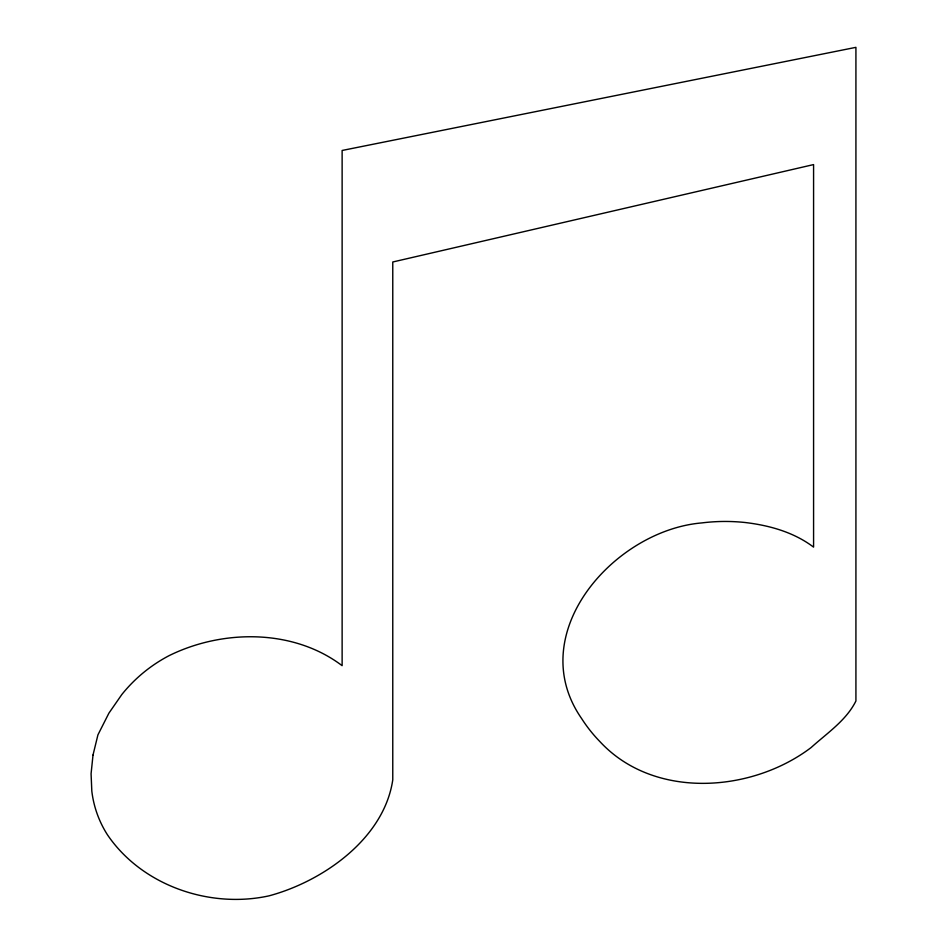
<?xml version="1.0" encoding="UTF-8"?>
<svg xmlns="http://www.w3.org/2000/svg" width="947" height="947" viewBox="0 0 947 947"><rect width="100%" height="100%" fill="white"/><g stroke="black" fill="none" stroke-linecap="round" stroke-linejoin="round"><path stroke-width="1.42" d="M93.019 755.019L91.078 773.758L91.812 791.065A103.625 103.625 0 0 0 107.402 834.733C141.908 885.646 209.796 908.871 269.055 895.838C322.927 881.385 384.115 838.64 392.768 779.843L392.768 261.988L813.58 164.589L813.58 547.129C793.882 532.202 769.343 525.36 745.111 522.507A188.264 188.264 0 0 0 701.774 522.922C614.047 530.344 522.803 633.792 581.565 718.465A144.927 144.927 0 0 0 599.984 741.679C653.832 799.765 751.527 792.769 811.117 747.55C826.897 733.262 846.369 720.395 855.922 700.969L855.922 47.35L342.127 150.466L342.127 665.682C293.345 628.713 222.592 629.21 169.063 655.667A148.975 148.975 0 0 0 121.796 694.565L108.905 713.162L97.932 734.848L93.019 755.019"/></g></svg>
